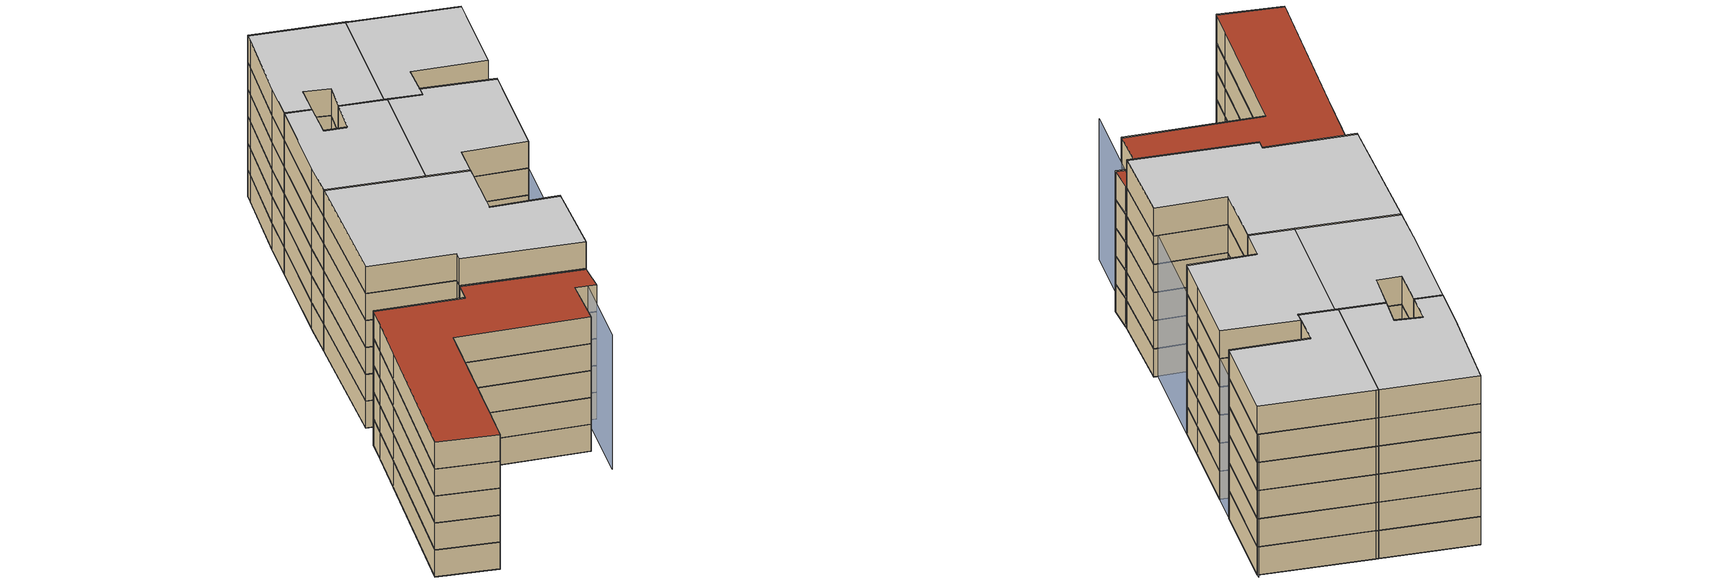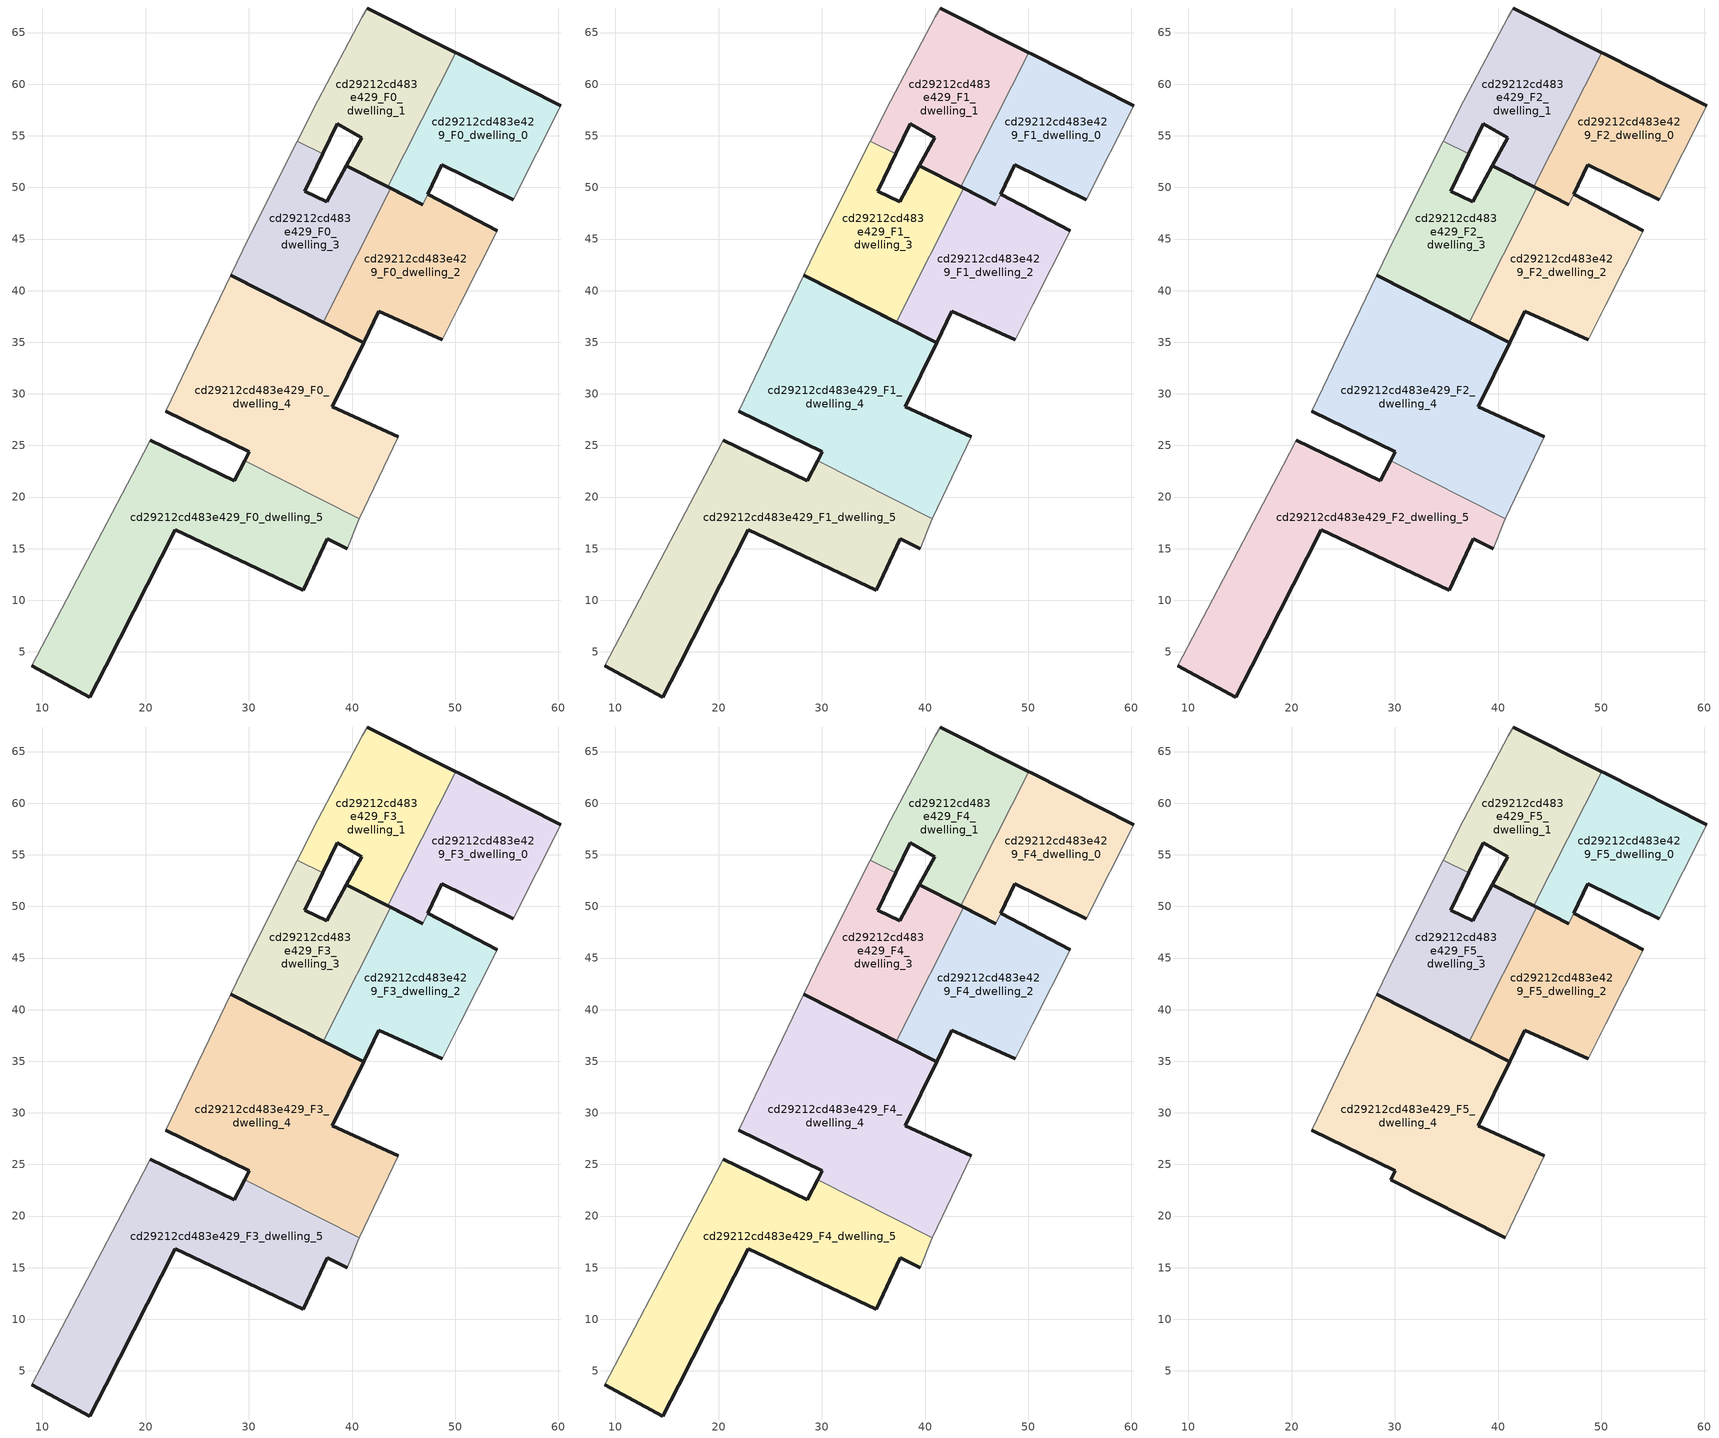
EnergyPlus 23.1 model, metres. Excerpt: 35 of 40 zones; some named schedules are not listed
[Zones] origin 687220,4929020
cd29212cd483e429_F0_dwelling_0
 floor ground (EU_floor_Construction): 55.62,48.82 60.23,57.92 50.28,62.94 50.06,63.05 43.47,50.05 46.86,48.34 48.67,52.2 z0
 wall outside (EU_wall_Construction): 50.06,63.05 50.28,62.94 60.23,57.92 / 55.62,48.82 48.67,52.2 47.33,49.33 / 46.86,48.34 43.47,50.05 z0:3; 47.32,49.32,3 47.33,49.33,0 47.32,49.32,0
 wall to cd29212cd483e429_F0_dwelling_1 (EU_wall_Construction): 43.47,50.05 50.06,63.05 z0:3
 wall adiabatic (EU_wall_Construction): 60.23,57.92 55.62,48.82 z0:3
 wall to cd29212cd483e429_F0_dwelling_2 (EU_wall_Construction): 47.32,49.32 46.86,48.34 z0:3
cd29212cd483e429_F0_dwelling_1
 floor ground (EU_floor_Construction): 43.47,50.05 50.06,63.05 41.47,67.38 41.01,66.51 36.68,58.41 34.71,54.49 37.15,53.25 38.57,56.18 40.95,54.81 39.46,52.09 z0
 wall outside (EU_wall_Construction): 41.47,67.38 50.06,63.05 / 43.47,50.05 39.46,52.09 40.95,54.81 38.57,56.18 37.15,53.25 z0:3
 wall to cd29212cd483e429_F0_dwelling_3 (EU_wall_Construction): 37.15,53.25 34.71,54.49 z0:3
 wall adiabatic (EU_wall_Construction): 34.71,54.49 36.68,58.41 41.01,66.51 41.47,67.38 z0:3
cd29212cd483e429_F0_dwelling_2
 floor ground (EU_floor_Construction): 50.45,38.64 54.07,45.78 47.32,49.32 46.86,48.34 43.76,49.91 37.19,36.94 41.12,34.96 42.61,37.98 48.73,35.22 z0
 wall outside (EU_wall_Construction): 43.76,49.91 46.86,48.34 / 47.32,49.32 54.07,45.78 / 48.73,35.22 42.61,37.98 41.12,34.96 37.19,36.94 z0:3
 wall to cd29212cd483e429_F0_dwelling_3 (EU_wall_Construction): 37.19,36.94 43.76,49.91 z0:3
 wall adiabatic (EU_wall_Construction): 54.07,45.78 50.45,38.64 48.73,35.22 z0:3
cd29212cd483e429_F0_dwelling_3
 floor ground (EU_floor_Construction): 37.19,36.94 43.76,49.91 39.46,52.09 37.54,48.6 35.4,49.64 37.15,53.25 34.71,54.49 29.98,45.12 28.24,41.48 z0
 wall outside (EU_wall_Construction): 37.19,36.94 28.24,41.48 / 37.15,53.25 35.4,49.64 37.54,48.6 39.46,52.09 43.76,49.91 z0:3
 wall adiabatic (EU_wall_Construction): 28.24,41.48 29.98,45.12 34.71,54.49 z0:3
cd29212cd483e429_F0_dwelling_4
 floor ground (EU_floor_Construction): 40.71,17.88 44.46,25.83 38.06,28.77 41.12,34.96 28.24,41.48 21.94,28.32 30.04,24.4 29.59,23.51 z0
 wall outside (EU_wall_Construction): 29.59,23.51 30.04,24.4 21.94,28.32 / 28.24,41.48 41.12,34.96 38.06,28.77 44.46,25.83 z0:3
 wall adiabatic (EU_wall_Construction): 44.46,25.83 40.71,17.88 / 21.94,28.32 28.24,41.48 z0:3
 wall to cd29212cd483e429_F0_dwelling_5 (EU_wall_Construction): 40.71,17.88 29.59,23.51 z0:3
cd29212cd483e429_F0_dwelling_5
 floor ground (EU_floor_Construction): 35.25,10.97 37.61,15.97 39.52,14.98 40.55,17.54 40.71,17.88 29.59,23.51 28.61,21.56 20.47,25.51 19.19,23.08 16.78,18.48 8.96,3.66 14.59,0.63 16.12,3.6 22.88,16.81 z0
 wall outside (EU_wall_Construction): 39.52,14.98 37.61,15.97 35.25,10.97 22.88,16.81 16.12,3.6 14.59,0.63 8.96,3.66 / 20.47,25.51 28.61,21.56 29.59,23.51 z0:3
 wall adiabatic (EU_wall_Construction): 8.96,3.66 16.78,18.48 19.19,23.08 20.47,25.51 / 40.71,17.88 40.55,17.54 39.52,14.98 z0:3
cd29212cd483e429_F1_dwelling_0
 floor to cd29212cd483e429_F0_dwelling_0 (EU_floor_Construction): 55.62,48.82 60.23,57.92 50.28,62.94 50.06,63.05 43.47,50.05 46.86,48.34 48.67,52.2 z3
 wall outside (EU_wall_Construction): 50.06,63.05 50.28,62.94 60.23,57.92 / 55.62,48.82 48.67,52.2 47.33,49.33 / 46.86,48.34 43.47,50.05 z3:6; 47.32,49.32,6 47.33,49.33,3 47.32,49.32,3
 wall to cd29212cd483e429_F1_dwelling_1 (EU_wall_Construction): 43.47,50.05 50.06,63.05 z3:6
 wall adiabatic (EU_wall_Construction): 60.23,57.92 55.62,48.82 z3:6
 wall to cd29212cd483e429_F1_dwelling_2 (EU_wall_Construction): 47.32,49.32 46.86,48.34 z3:6
cd29212cd483e429_F1_dwelling_1
 floor to cd29212cd483e429_F0_dwelling_1 (EU_floor_Construction): 43.47,50.05 50.06,63.05 41.47,67.38 41.01,66.51 36.68,58.41 34.71,54.49 37.15,53.25 38.57,56.18 40.95,54.81 39.46,52.09 z3
 wall outside (EU_wall_Construction): 41.47,67.38 50.06,63.05 / 43.47,50.05 39.46,52.09 40.95,54.81 38.57,56.18 37.15,53.25 z3:6
 wall to cd29212cd483e429_F1_dwelling_3 (EU_wall_Construction): 37.15,53.25 34.71,54.49 z3:6
 wall adiabatic (EU_wall_Construction): 34.71,54.49 36.68,58.41 41.01,66.51 41.47,67.38 z3:6
cd29212cd483e429_F1_dwelling_2
 floor to cd29212cd483e429_F0_dwelling_2 (EU_floor_Construction): 50.45,38.64 54.07,45.78 47.32,49.32 46.86,48.34 43.76,49.91 37.19,36.94 41.12,34.96 42.61,37.98 48.73,35.22 z3
 wall outside (EU_wall_Construction): 43.76,49.91 46.86,48.34 / 47.32,49.32 54.07,45.78 / 48.73,35.22 42.61,37.98 41.12,34.96 37.19,36.94 z3:6
 wall to cd29212cd483e429_F1_dwelling_3 (EU_wall_Construction): 37.19,36.94 43.76,49.91 z3:6
 wall adiabatic (EU_wall_Construction): 54.07,45.78 50.45,38.64 48.73,35.22 z3:6
cd29212cd483e429_F1_dwelling_3
 floor to cd29212cd483e429_F0_dwelling_3 (EU_floor_Construction): 37.19,36.94 43.76,49.91 39.46,52.09 37.54,48.6 35.4,49.64 37.15,53.25 34.71,54.49 29.98,45.12 28.24,41.48 z3
 wall outside (EU_wall_Construction): 37.19,36.94 28.24,41.48 / 37.15,53.25 35.4,49.64 37.54,48.6 39.46,52.09 43.76,49.91 z3:6
 wall adiabatic (EU_wall_Construction): 28.24,41.48 29.98,45.12 34.71,54.49 z3:6
cd29212cd483e429_F1_dwelling_4
 floor to cd29212cd483e429_F0_dwelling_4 (EU_floor_Construction): 40.71,17.88 44.46,25.83 38.06,28.77 41.12,34.96 28.24,41.48 21.94,28.32 30.04,24.4 29.59,23.51 z3
 wall outside (EU_wall_Construction): 29.59,23.51 30.04,24.4 21.94,28.32 / 28.24,41.48 41.12,34.96 38.06,28.77 44.46,25.83 z3:6
 wall adiabatic (EU_wall_Construction): 44.46,25.83 40.71,17.88 / 21.94,28.32 28.24,41.48 z3:6
 wall to cd29212cd483e429_F1_dwelling_5 (EU_wall_Construction): 40.71,17.88 29.59,23.51 z3:6
cd29212cd483e429_F1_dwelling_5
 floor to cd29212cd483e429_F0_dwelling_5 (EU_floor_Construction): 35.25,10.97 37.61,15.97 39.52,14.98 40.55,17.54 40.71,17.88 29.59,23.51 28.61,21.56 20.47,25.51 19.19,23.08 16.78,18.48 8.96,3.66 14.59,0.63 16.12,3.6 22.88,16.81 z3
 wall outside (EU_wall_Construction): 39.52,14.98 37.61,15.97 35.25,10.97 22.88,16.81 16.12,3.6 14.59,0.63 8.96,3.66 / 20.47,25.51 28.61,21.56 29.59,23.51 z3:6
 wall adiabatic (EU_wall_Construction): 8.96,3.66 16.78,18.48 19.19,23.08 20.47,25.51 / 40.71,17.88 40.55,17.54 39.52,14.98 z3:6
cd29212cd483e429_F2_dwelling_0
 floor to cd29212cd483e429_F1_dwelling_0 (EU_floor_Construction): 55.62,48.82 60.23,57.92 50.28,62.94 50.06,63.05 43.47,50.05 46.86,48.34 48.67,52.2 z6
 wall outside (EU_wall_Construction): 50.06,63.05 50.28,62.94 60.23,57.92 / 55.62,48.82 48.67,52.2 47.33,49.33 / 46.86,48.34 43.47,50.05 z6:9; 47.32,49.32,9 47.33,49.33,6 47.32,49.32,6
 wall to cd29212cd483e429_F2_dwelling_1 (EU_wall_Construction): 43.47,50.05 50.06,63.05 z6:9
 wall adiabatic (EU_wall_Construction): 60.23,57.92 55.62,48.82 z6:9
 wall to cd29212cd483e429_F2_dwelling_2 (EU_wall_Construction): 47.32,49.32 46.86,48.34 z6:9
cd29212cd483e429_F2_dwelling_1
 floor to cd29212cd483e429_F1_dwelling_1 (EU_floor_Construction): 43.47,50.05 50.06,63.05 41.47,67.38 41.01,66.51 36.68,58.41 34.71,54.49 37.15,53.25 38.57,56.18 40.95,54.81 39.46,52.09 z6
 wall outside (EU_wall_Construction): 41.47,67.38 50.06,63.05 / 43.47,50.05 39.46,52.09 40.95,54.81 38.57,56.18 37.15,53.25 z6:9
 wall to cd29212cd483e429_F2_dwelling_3 (EU_wall_Construction): 37.15,53.25 34.71,54.49 z6:9
 wall adiabatic (EU_wall_Construction): 34.71,54.49 36.68,58.41 41.01,66.51 41.47,67.38 z6:9
cd29212cd483e429_F2_dwelling_2
 floor to cd29212cd483e429_F1_dwelling_2 (EU_floor_Construction): 50.45,38.64 54.07,45.78 47.32,49.32 46.86,48.34 43.76,49.91 37.19,36.94 41.12,34.96 42.61,37.98 48.73,35.22 z6
 wall outside (EU_wall_Construction): 43.76,49.91 46.86,48.34 / 47.32,49.32 54.07,45.78 / 48.73,35.22 42.61,37.98 41.12,34.96 37.19,36.94 z6:9
 wall to cd29212cd483e429_F2_dwelling_3 (EU_wall_Construction): 37.19,36.94 43.76,49.91 z6:9
 wall adiabatic (EU_wall_Construction): 54.07,45.78 50.45,38.64 48.73,35.22 z6:9
cd29212cd483e429_F2_dwelling_3
 floor to cd29212cd483e429_F1_dwelling_3 (EU_floor_Construction): 37.19,36.94 43.76,49.91 39.46,52.09 37.54,48.6 35.4,49.64 37.15,53.25 34.71,54.49 29.98,45.12 28.24,41.48 z6
 wall outside (EU_wall_Construction): 37.19,36.94 28.24,41.48 / 37.15,53.25 35.4,49.64 37.54,48.6 39.46,52.09 43.76,49.91 z6:9
 wall adiabatic (EU_wall_Construction): 28.24,41.48 29.98,45.12 34.71,54.49 z6:9
cd29212cd483e429_F2_dwelling_4
 floor to cd29212cd483e429_F1_dwelling_4 (EU_floor_Construction): 40.71,17.88 44.46,25.83 38.06,28.77 41.12,34.96 28.24,41.48 21.94,28.32 30.04,24.4 29.59,23.51 z6
 wall outside (EU_wall_Construction): 29.59,23.51 30.04,24.4 21.94,28.32 / 28.24,41.48 41.12,34.96 38.06,28.77 44.46,25.83 z6:9
 wall adiabatic (EU_wall_Construction): 44.46,25.83 40.71,17.88 / 21.94,28.32 28.24,41.48 z6:9
 wall to cd29212cd483e429_F2_dwelling_5 (EU_wall_Construction): 40.71,17.88 29.59,23.51 z6:9
cd29212cd483e429_F2_dwelling_5
 floor to cd29212cd483e429_F1_dwelling_5 (EU_floor_Construction): 35.25,10.97 37.61,15.97 39.52,14.98 40.55,17.54 40.71,17.88 29.59,23.51 28.61,21.56 20.47,25.51 19.19,23.08 16.78,18.48 8.96,3.66 14.59,0.63 16.12,3.6 22.88,16.81 z6
 wall outside (EU_wall_Construction): 39.52,14.98 37.61,15.97 35.25,10.97 22.88,16.81 16.12,3.6 14.59,0.63 8.96,3.66 / 20.47,25.51 28.61,21.56 29.59,23.51 z6:9
 wall adiabatic (EU_wall_Construction): 8.96,3.66 16.78,18.48 19.19,23.08 20.47,25.51 / 40.71,17.88 40.55,17.54 39.52,14.98 z6:9
cd29212cd483e429_F3_dwelling_0
 floor to cd29212cd483e429_F2_dwelling_0 (EU_floor_Construction): 55.62,48.82 60.23,57.92 50.28,62.94 50.06,63.05 43.47,50.05 46.86,48.34 48.67,52.2 z9
 wall outside (EU_wall_Construction): 50.06,63.05 50.28,62.94 60.23,57.92 / 55.62,48.82 48.67,52.2 47.33,49.33 / 46.86,48.34 43.47,50.05 z9:12; 47.32,49.32,12 47.33,49.33,9 47.32,49.32,9
 wall to cd29212cd483e429_F3_dwelling_1 (EU_wall_Construction): 43.47,50.05 50.06,63.05 z9:12
 wall adiabatic (EU_wall_Construction): 60.23,57.92 55.62,48.82 z9:12
 wall to cd29212cd483e429_F3_dwelling_2 (EU_wall_Construction): 47.32,49.32 46.86,48.34 z9:12
cd29212cd483e429_F3_dwelling_1
 floor to cd29212cd483e429_F2_dwelling_1 (EU_floor_Construction): 43.47,50.05 50.06,63.05 41.47,67.38 41.01,66.51 36.68,58.41 34.71,54.49 37.15,53.25 38.57,56.18 40.95,54.81 39.46,52.09 z9
 wall outside (EU_wall_Construction): 41.47,67.38 50.06,63.05 / 43.47,50.05 39.46,52.09 40.95,54.81 38.57,56.18 37.15,53.25 z9:12
 wall to cd29212cd483e429_F3_dwelling_3 (EU_wall_Construction): 37.15,53.25 34.71,54.49 z9:12
 wall adiabatic (EU_wall_Construction): 34.71,54.49 36.68,58.41 41.01,66.51 41.47,67.38 z9:12
cd29212cd483e429_F3_dwelling_2
 floor to cd29212cd483e429_F2_dwelling_2 (EU_floor_Construction): 50.45,38.64 54.07,45.78 47.32,49.32 46.86,48.34 43.76,49.91 37.19,36.94 41.12,34.96 42.61,37.98 48.73,35.22 z9
 wall outside (EU_wall_Construction): 43.76,49.91 46.86,48.34 / 47.32,49.32 54.07,45.78 / 48.73,35.22 42.61,37.98 41.12,34.96 37.19,36.94 z9:12
 wall to cd29212cd483e429_F3_dwelling_3 (EU_wall_Construction): 37.19,36.94 43.76,49.91 z9:12
 wall adiabatic (EU_wall_Construction): 54.07,45.78 50.45,38.64 48.73,35.22 z9:12
cd29212cd483e429_F3_dwelling_3
 floor to cd29212cd483e429_F2_dwelling_3 (EU_floor_Construction): 37.19,36.94 43.76,49.91 39.46,52.09 37.54,48.6 35.4,49.64 37.15,53.25 34.71,54.49 29.98,45.12 28.24,41.48 z9
 wall outside (EU_wall_Construction): 37.19,36.94 28.24,41.48 / 37.15,53.25 35.4,49.64 37.54,48.6 39.46,52.09 43.76,49.91 z9:12
 wall adiabatic (EU_wall_Construction): 28.24,41.48 29.98,45.12 34.71,54.49 z9:12
cd29212cd483e429_F3_dwelling_4
 floor to cd29212cd483e429_F2_dwelling_4 (EU_floor_Construction): 40.71,17.88 44.46,25.83 38.06,28.77 41.12,34.96 28.24,41.48 21.94,28.32 30.04,24.4 29.59,23.51 z9
 wall outside (EU_wall_Construction): 29.59,23.51 30.04,24.4 21.94,28.32 / 28.24,41.48 41.12,34.96 38.06,28.77 44.46,25.83 z9:12
 wall adiabatic (EU_wall_Construction): 44.46,25.83 40.71,17.88 / 21.94,28.32 28.24,41.48 z9:12
 wall to cd29212cd483e429_F3_dwelling_5 (EU_wall_Construction): 40.71,17.88 29.59,23.51 z9:12
cd29212cd483e429_F3_dwelling_5
 floor to cd29212cd483e429_F2_dwelling_5 (EU_floor_Construction): 35.25,10.97 37.61,15.97 39.52,14.98 40.55,17.54 40.71,17.88 29.59,23.51 28.61,21.56 20.47,25.51 19.19,23.08 16.78,18.48 8.96,3.66 14.59,0.63 16.12,3.6 22.88,16.81 z9
 wall outside (EU_wall_Construction): 39.52,14.98 37.61,15.97 35.25,10.97 22.88,16.81 16.12,3.6 14.59,0.63 8.96,3.66 / 20.47,25.51 28.61,21.56 29.59,23.51 z9:12
 wall adiabatic (EU_wall_Construction): 8.96,3.66 16.78,18.48 19.19,23.08 20.47,25.51 / 40.71,17.88 40.55,17.54 39.52,14.98 z9:12
cd29212cd483e429_F4_dwelling_0
 floor to cd29212cd483e429_F3_dwelling_0 (EU_floor_Construction): 55.62,48.82 60.23,57.92 50.28,62.94 50.06,63.05 43.47,50.05 46.86,48.34 48.67,52.2 z12
 wall outside (EU_wall_Construction): 50.06,63.05 50.28,62.94 60.23,57.92 / 55.62,48.82 48.67,52.2 47.33,49.33 / 46.86,48.34 43.47,50.05 z12:15; 47.32,49.32,15 47.33,49.33,12 47.32,49.32,12
 wall to cd29212cd483e429_F4_dwelling_1 (EU_wall_Construction): 43.47,50.05 50.06,63.05 z12:15
 wall adiabatic (EU_wall_Construction): 60.23,57.92 55.62,48.82 z12:15
 wall to cd29212cd483e429_F4_dwelling_2 (EU_wall_Construction): 47.32,49.32 46.86,48.34 z12:15
cd29212cd483e429_F4_dwelling_1
 floor to cd29212cd483e429_F3_dwelling_1 (EU_floor_Construction): 43.47,50.05 50.06,63.05 41.47,67.38 41.01,66.51 36.68,58.41 34.71,54.49 37.15,53.25 38.57,56.18 40.95,54.81 39.46,52.09 z12
 wall outside (EU_wall_Construction): 41.47,67.38 50.06,63.05 / 43.47,50.05 39.46,52.09 40.95,54.81 38.57,56.18 37.15,53.25 z12:15
 wall to cd29212cd483e429_F4_dwelling_3 (EU_wall_Construction): 37.15,53.25 34.71,54.49 z12:15
 wall adiabatic (EU_wall_Construction): 34.71,54.49 36.68,58.41 41.01,66.51 41.47,67.38 z12:15
cd29212cd483e429_F4_dwelling_2
 floor to cd29212cd483e429_F3_dwelling_2 (EU_floor_Construction): 50.45,38.64 54.07,45.78 47.32,49.32 46.86,48.34 43.76,49.91 37.19,36.94 41.12,34.96 42.61,37.98 48.73,35.22 z12
 wall outside (EU_wall_Construction): 43.76,49.91 46.86,48.34 / 47.32,49.32 54.07,45.78 / 48.73,35.22 42.61,37.98 41.12,34.96 37.19,36.94 z12:15
 wall to cd29212cd483e429_F4_dwelling_3 (EU_wall_Construction): 37.19,36.94 43.76,49.91 z12:15
 wall adiabatic (EU_wall_Construction): 54.07,45.78 50.45,38.64 48.73,35.22 z12:15
cd29212cd483e429_F4_dwelling_3
 floor to cd29212cd483e429_F3_dwelling_3 (EU_floor_Construction): 37.19,36.94 43.76,49.91 39.46,52.09 37.54,48.6 35.4,49.64 37.15,53.25 34.71,54.49 29.98,45.12 28.24,41.48 z12
 wall outside (EU_wall_Construction): 37.19,36.94 28.24,41.48 / 37.15,53.25 35.4,49.64 37.54,48.6 39.46,52.09 43.76,49.91 z12:15
 wall adiabatic (EU_wall_Construction): 28.24,41.48 29.98,45.12 34.71,54.49 z12:15
cd29212cd483e429_F4_dwelling_4
 floor to cd29212cd483e429_F3_dwelling_4 (EU_floor_Construction): 40.71,17.88 44.46,25.83 38.06,28.77 41.12,34.96 28.24,41.48 21.94,28.32 30.04,24.4 29.59,23.51 z12
 wall outside (EU_wall_Construction): 29.59,23.51 30.04,24.4 21.94,28.32 / 28.24,41.48 41.12,34.96 38.06,28.77 44.46,25.83 z12:15
 wall adiabatic (EU_wall_Construction): 44.46,25.83 40.71,17.88 / 21.94,28.32 28.24,41.48 z12:15
 wall to cd29212cd483e429_F4_dwelling_5 (EU_wall_Construction): 40.71,17.88 29.59,23.51 z12:15
cd29212cd483e429_F4_dwelling_5
 floor to cd29212cd483e429_F3_dwelling_5 (EU_floor_Construction): 35.25,10.97 37.61,15.97 39.52,14.98 40.55,17.54 40.71,17.88 29.59,23.51 28.61,21.56 20.47,25.51 19.19,23.08 16.78,18.48 8.96,3.66 14.59,0.63 16.12,3.6 22.88,16.81 z12
 wall outside (EU_wall_Construction): 39.52,14.98 37.61,15.97 35.25,10.97 22.88,16.81 16.12,3.6 14.59,0.63 8.96,3.66 / 20.47,25.51 28.61,21.56 29.59,23.51 z12:15
 wall adiabatic (EU_wall_Construction): 8.96,3.66 16.78,18.48 19.19,23.08 20.47,25.51 / 40.71,17.88 40.55,17.54 39.52,14.98 z12:15
 roof outside (EU_roof_Construction): 40.71,17.88 40.55,17.54 39.52,14.98 37.61,15.97 35.25,10.97 22.88,16.81 16.12,3.6 14.59,0.63 8.96,3.66 16.78,18.48 19.19,23.08 20.47,25.51 28.61,21.56 29.59,23.51 z15
cd29212cd483e429_F5_dwelling_0
 floor to cd29212cd483e429_F4_dwelling_0 (EU_floor_Construction): 55.62,48.82 60.23,57.92 50.28,62.94 50.06,63.05 43.47,50.05 46.86,48.34 48.67,52.2 z15
 wall outside (EU_wall_Construction): 50.06,63.05 50.28,62.94 60.23,57.92 / 55.62,48.82 48.67,52.2 47.33,49.33 / 46.86,48.34 43.47,50.05 z15:18; 47.32,49.32,18 47.33,49.33,15 47.32,49.32,15
 wall to cd29212cd483e429_F5_dwelling_1 (EU_wall_Construction): 43.47,50.05 50.06,63.05 z15:18
 wall adiabatic (EU_wall_Construction): 60.23,57.92 55.62,48.82 z15:18
 wall to cd29212cd483e429_F5_dwelling_2 (EU_wall_Construction): 47.32,49.32 46.86,48.34 z15:18
 ceiling to cd29212cd483e429_F6_dwelling_0 (EU_floor_Construction): 60.23,57.92 55.62,48.82 48.67,52.2 46.86,48.34 43.47,50.05 50.06,63.05 50.28,62.94 z18
cd29212cd483e429_F5_dwelling_1
 floor to cd29212cd483e429_F4_dwelling_1 (EU_floor_Construction): 43.47,50.05 50.06,63.05 41.47,67.38 41.01,66.51 36.68,58.41 34.71,54.49 37.15,53.25 38.57,56.18 40.95,54.81 39.46,52.09 z15
 wall outside (EU_wall_Construction): 41.47,67.38 50.06,63.05 / 43.47,50.05 39.46,52.09 40.95,54.81 38.57,56.18 37.15,53.25 z15:18
 wall to cd29212cd483e429_F5_dwelling_3 (EU_wall_Construction): 37.15,53.25 34.71,54.49 z15:18
 wall adiabatic (EU_wall_Construction): 34.71,54.49 36.68,58.41 41.01,66.51 41.47,67.38 z15:18
 ceiling to cd29212cd483e429_F6_dwelling_1 (EU_floor_Construction): 50.06,63.05 43.47,50.05 39.46,52.09 40.95,54.81 38.57,56.18 37.15,53.25 34.71,54.49 36.68,58.41 41.01,66.51 41.47,67.38 z18
cd29212cd483e429_F5_dwelling_2
 floor to cd29212cd483e429_F4_dwelling_2 (EU_floor_Construction): 50.45,38.64 54.07,45.78 47.32,49.32 46.86,48.34 43.76,49.91 37.19,36.94 41.12,34.96 42.61,37.98 48.73,35.22 z15
 wall outside (EU_wall_Construction): 43.76,49.91 46.86,48.34 / 47.32,49.32 54.07,45.78 / 48.73,35.22 42.61,37.98 41.12,34.96 37.19,36.94 z15:18
 wall to cd29212cd483e429_F5_dwelling_3 (EU_wall_Construction): 37.19,36.94 43.76,49.91 z15:18
 wall adiabatic (EU_wall_Construction): 54.07,45.78 50.45,38.64 48.73,35.22 z15:18
 ceiling to cd29212cd483e429_F6_dwelling_2 (EU_floor_Construction): 54.07,45.78 50.45,38.64 48.73,35.22 42.61,37.98 41.12,34.96 37.19,36.94 43.76,49.91 46.86,48.34 47.32,49.32 z18
cd29212cd483e429_F5_dwelling_3
 floor to cd29212cd483e429_F4_dwelling_3 (EU_floor_Construction): 37.19,36.94 43.76,49.91 39.46,52.09 37.54,48.6 35.4,49.64 37.15,53.25 34.71,54.49 29.98,45.12 28.24,41.48 z15
 wall outside (EU_wall_Construction): 37.19,36.94 28.24,41.48 / 37.15,53.25 35.4,49.64 37.54,48.6 39.46,52.09 43.76,49.91 z15:18
 wall adiabatic (EU_wall_Construction): 28.24,41.48 29.98,45.12 34.71,54.49 z15:18
 ceiling to cd29212cd483e429_F6_dwelling_3 (EU_floor_Construction): 43.76,49.91 37.19,36.94 28.24,41.48 29.98,45.12 34.71,54.49 37.15,53.25 35.4,49.64 37.54,48.6 39.46,52.09 z18
cd29212cd483e429_F5_dwelling_4
 floor to cd29212cd483e429_F4_dwelling_4 (EU_floor_Construction): 40.71,17.88 44.46,25.83 38.06,28.77 41.12,34.96 28.24,41.48 21.94,28.32 30.04,24.4 29.59,23.51 z15
 wall outside (EU_wall_Construction): 40.71,17.88 29.59,23.51 30.04,24.4 21.94,28.32 / 28.24,41.48 41.12,34.96 38.06,28.77 44.46,25.83 z15:18
 wall adiabatic (EU_wall_Construction): 44.46,25.83 40.71,17.88 / 21.94,28.32 28.24,41.48 z15:18
 ceiling to cd29212cd483e429_F6_dwelling_4 (EU_floor_Construction): 41.12,34.96 38.06,28.77 44.46,25.83 40.71,17.88 29.59,23.51 30.04,24.4 21.94,28.32 28.24,41.48 z18
shading: 34.63,7.22 60.32,58.23 z0:15
[Building]
EU S2 Campaign: North Axis=0; Terrain=City; Solar Distribution=FullExterior
[Site:Location]
Bologna: Latitude=44.5; Longitude=11.25; Time Zone=1; Elevation=37
[SizingPeriod:WeatherFileDays]
AnnualSizingPeriod: Begin Month=1; Begin Day of Month=1; End Month=12; End Day of Month=31; Day of Week for Start Day=Monday; Use Weather File Daylight Saving Period=No; Use Weather File Rain and Snow Indicators=No
[MATERIAL]
EU_InternalMass_Material: Roughness=MediumRough; Thickness=0.1; Conductivity=1; Density=1800; Specific Heat=900; Thermal Absorptance=0.9; Solar Absorptance=0.7; Visible Absorptance=0.7
[MATERIAL:NOMASS] Roughness=MediumRough; Thermal Absorptance=0.9; Solar Absorptance=0.7; Visible Absorptance=0.7
Name | Thermal Resistance
EU_wall_NoMass | 0.890213
EU_roof_NoMass | 0.636128
EU_floor_NoMass | 0.79516
[CONSTRUCTION]
EU_wall_Construction: EU_wall_NoMass
EU_roof_Construction: EU_roof_NoMass
EU_floor_Construction: EU_floor_NoMass
EU_InternalMass_Construction: EU_InternalMass_Material
[ZONE] Type=1; Multiplier=1; Ceiling Height=autocalculate; Floor Area=autocalculate; Part of Total Floor Area=Yes
Name | Volume
cd29212cd483e429_F0_dwelling_0 | 399.07
cd29212cd483e429_F1_dwelling_0; cd29212cd483e429_F2_dwelling_0; cd29212cd483e429_F3_dwelling_0; cd29212cd483e429_F4_dwelling_0; cd29212cd483e429_F5_dwelling_0 | 399.038
cd29212cd483e429_F0_dwelling_1; cd29212cd483e429_F1_dwelling_1; cd29212cd483e429_F2_dwelling_1; cd29212cd483e429_F3_dwelling_1; cd29212cd483e429_F4_dwelling_1; cd29212cd483e429_F5_dwelling_1 | 400.729
cd29212cd483e429_F0_dwelling_2; cd29212cd483e429_F1_dwelling_2; cd29212cd483e429_F2_dwelling_2; cd29212cd483e429_F3_dwelling_2; cd29212cd483e429_F4_dwelling_2; cd29212cd483e429_F5_dwelling_2 | 435.214
cd29212cd483e429_F0_dwelling_3; cd29212cd483e429_F1_dwelling_3; cd29212cd483e429_F2_dwelling_3; cd29212cd483e429_F3_dwelling_3; cd29212cd483e429_F4_dwelling_3; cd29212cd483e429_F5_dwelling_3 | 411.661
cd29212cd483e429_F0_dwelling_4; cd29212cd483e429_F1_dwelling_4; cd29212cd483e429_F2_dwelling_4; cd29212cd483e429_F3_dwelling_4; cd29212cd483e429_F4_dwelling_4; cd29212cd483e429_F5_dwelling_4 | 823.334
cd29212cd483e429_F0_dwelling_5; cd29212cd483e429_F1_dwelling_5; cd29212cd483e429_F2_dwelling_5; cd29212cd483e429_F3_dwelling_5; cd29212cd483e429_F4_dwelling_5 | 823.321
[INTERNALMASS] Construction=EU_InternalMass_Construction
Name | Zone or ZoneList | Surface Area
cd29212cd483e429_F0_dwelling_0_EU_InternalMass | cd29212cd483e429_F0_dwelling_0 | 133.024
cd29212cd483e429_F0_dwelling_1_EU_InternalMass | cd29212cd483e429_F0_dwelling_1 | 133.574
cd29212cd483e429_F0_dwelling_2_EU_InternalMass | cd29212cd483e429_F0_dwelling_2 | 145.07
cd29212cd483e429_F0_dwelling_3_EU_InternalMass | cd29212cd483e429_F0_dwelling_3 | 137.221
cd29212cd483e429_F0_dwelling_4_EU_InternalMass | cd29212cd483e429_F0_dwelling_4 | 274.445
cd29212cd483e429_F0_dwelling_5_EU_InternalMass | cd29212cd483e429_F0_dwelling_5 | 274.44
cd29212cd483e429_F1_dwelling_0_EU_InternalMass | cd29212cd483e429_F1_dwelling_0 | 133.024
cd29212cd483e429_F1_dwelling_1_EU_InternalMass | cd29212cd483e429_F1_dwelling_1 | 133.574
cd29212cd483e429_F1_dwelling_2_EU_InternalMass | cd29212cd483e429_F1_dwelling_2 | 145.07
cd29212cd483e429_F1_dwelling_3_EU_InternalMass | cd29212cd483e429_F1_dwelling_3 | 137.221
cd29212cd483e429_F1_dwelling_4_EU_InternalMass | cd29212cd483e429_F1_dwelling_4 | 274.445
cd29212cd483e429_F1_dwelling_5_EU_InternalMass | cd29212cd483e429_F1_dwelling_5 | 274.44
cd29212cd483e429_F2_dwelling_0_EU_InternalMass | cd29212cd483e429_F2_dwelling_0 | 133.024
cd29212cd483e429_F2_dwelling_1_EU_InternalMass | cd29212cd483e429_F2_dwelling_1 | 133.574
cd29212cd483e429_F2_dwelling_2_EU_InternalMass | cd29212cd483e429_F2_dwelling_2 | 145.07
cd29212cd483e429_F2_dwelling_3_EU_InternalMass | cd29212cd483e429_F2_dwelling_3 | 137.221
cd29212cd483e429_F2_dwelling_4_EU_InternalMass | cd29212cd483e429_F2_dwelling_4 | 274.445
cd29212cd483e429_F2_dwelling_5_EU_InternalMass | cd29212cd483e429_F2_dwelling_5 | 274.44
cd29212cd483e429_F3_dwelling_0_EU_InternalMass | cd29212cd483e429_F3_dwelling_0 | 133.024
cd29212cd483e429_F3_dwelling_1_EU_InternalMass | cd29212cd483e429_F3_dwelling_1 | 133.574
cd29212cd483e429_F3_dwelling_2_EU_InternalMass | cd29212cd483e429_F3_dwelling_2 | 145.07
cd29212cd483e429_F3_dwelling_3_EU_InternalMass | cd29212cd483e429_F3_dwelling_3 | 137.221
cd29212cd483e429_F3_dwelling_4_EU_InternalMass | cd29212cd483e429_F3_dwelling_4 | 274.445
cd29212cd483e429_F3_dwelling_5_EU_InternalMass | cd29212cd483e429_F3_dwelling_5 | 274.44
cd29212cd483e429_F4_dwelling_0_EU_InternalMass | cd29212cd483e429_F4_dwelling_0 | 133.024
cd29212cd483e429_F4_dwelling_1_EU_InternalMass | cd29212cd483e429_F4_dwelling_1 | 133.574
cd29212cd483e429_F4_dwelling_2_EU_InternalMass | cd29212cd483e429_F4_dwelling_2 | 145.07
cd29212cd483e429_F4_dwelling_3_EU_InternalMass | cd29212cd483e429_F4_dwelling_3 | 137.221
cd29212cd483e429_F4_dwelling_4_EU_InternalMass | cd29212cd483e429_F4_dwelling_4 | 274.445
cd29212cd483e429_F4_dwelling_5_EU_InternalMass | cd29212cd483e429_F4_dwelling_5 | 274.44
cd29212cd483e429_F5_dwelling_0_EU_InternalMass | cd29212cd483e429_F5_dwelling_0 | 222.082
cd29212cd483e429_F5_dwelling_1_EU_InternalMass | cd29212cd483e429_F5_dwelling_1 | 217.028
cd29212cd483e429_F5_dwelling_2_EU_InternalMass | cd29212cd483e429_F5_dwelling_2 | 215.451
cd29212cd483e429_F5_dwelling_3_EU_InternalMass | cd29212cd483e429_F5_dwelling_3 | 212.216
cd29212cd483e429_F5_dwelling_4_EU_InternalMass | cd29212cd483e429_F5_dwelling_4 | 231.006
[OTHEREQUIPMENT] Fuel Type=Electricity; Design Level Calculation Method=Watts/Area; Power per Zone Floor Area=1; Fraction Latent=0; Fraction Radiant=0; Fraction Lost=0; Carbon Dioxide Generation Rate=0; EndUse Subcategory=EU_Step8_InternalGains
Name | Zone or ZoneList or Space or SpaceList | Schedule
EU_Step8_InternalGain_cd29212cd483e429_F0_dwelling_0_f000 | cd29212cd483e429_F0_dwelling_0 | EU_Step8_GainSchedule_cd29212cd483e429_F0_dwelling_0_f000
EU_Step8_InternalGain_cd29212cd483e429_F0_dwelling_1_f000 | cd29212cd483e429_F0_dwelling_1 | EU_Step8_GainSchedule_cd29212cd483e429_F0_dwelling_1_f000
EU_Step8_InternalGain_cd29212cd483e429_F0_dwelling_2_f000 | cd29212cd483e429_F0_dwelling_2 | EU_Step8_GainSchedule_cd29212cd483e429_F0_dwelling_2_f000
EU_Step8_InternalGain_cd29212cd483e429_F0_dwelling_3_f000 | cd29212cd483e429_F0_dwelling_3 | EU_Step8_GainSchedule_cd29212cd483e429_F0_dwelling_3_f000
EU_Step8_InternalGain_cd29212cd483e429_F0_dwelling_4_f000 | cd29212cd483e429_F0_dwelling_4 | EU_Step8_GainSchedule_cd29212cd483e429_F0_dwelling_4_f000
EU_Step8_InternalGain_cd29212cd483e429_F0_dwelling_5_f000 | cd29212cd483e429_F0_dwelling_5 | EU_Step8_GainSchedule_cd29212cd483e429_F0_dwelling_5_f000
EU_Step8_InternalGain_cd29212cd483e429_F1_dwelling_0_f000 | cd29212cd483e429_F1_dwelling_0 | EU_Step8_GainSchedule_cd29212cd483e429_F1_dwelling_0_f000
EU_Step8_InternalGain_cd29212cd483e429_F1_dwelling_1_f000 | cd29212cd483e429_F1_dwelling_1 | EU_Step8_GainSchedule_cd29212cd483e429_F1_dwelling_1_f000
EU_Step8_InternalGain_cd29212cd483e429_F1_dwelling_2_f000 | cd29212cd483e429_F1_dwelling_2 | EU_Step8_GainSchedule_cd29212cd483e429_F1_dwelling_2_f000
EU_Step8_InternalGain_cd29212cd483e429_F1_dwelling_3_f000 | cd29212cd483e429_F1_dwelling_3 | EU_Step8_GainSchedule_cd29212cd483e429_F1_dwelling_3_f000
EU_Step8_InternalGain_cd29212cd483e429_F1_dwelling_4_f000 | cd29212cd483e429_F1_dwelling_4 | EU_Step8_GainSchedule_cd29212cd483e429_F1_dwelling_4_f000
EU_Step8_InternalGain_cd29212cd483e429_F1_dwelling_5_f000 | cd29212cd483e429_F1_dwelling_5 | EU_Step8_GainSchedule_cd29212cd483e429_F1_dwelling_5_f000
EU_Step8_InternalGain_cd29212cd483e429_F2_dwelling_0_f000 | cd29212cd483e429_F2_dwelling_0 | EU_Step8_GainSchedule_cd29212cd483e429_F2_dwelling_0_f000
EU_Step8_InternalGain_cd29212cd483e429_F2_dwelling_1_f000 | cd29212cd483e429_F2_dwelling_1 | EU_Step8_GainSchedule_cd29212cd483e429_F2_dwelling_1_f000
EU_Step8_InternalGain_cd29212cd483e429_F2_dwelling_2_f000 | cd29212cd483e429_F2_dwelling_2 | EU_Step8_GainSchedule_cd29212cd483e429_F2_dwelling_2_f000
EU_Step8_InternalGain_cd29212cd483e429_F2_dwelling_3_f000 | cd29212cd483e429_F2_dwelling_3 | EU_Step8_GainSchedule_cd29212cd483e429_F2_dwelling_3_f000
EU_Step8_InternalGain_cd29212cd483e429_F2_dwelling_4_f000 | cd29212cd483e429_F2_dwelling_4 | EU_Step8_GainSchedule_cd29212cd483e429_F2_dwelling_4_f000
EU_Step8_InternalGain_cd29212cd483e429_F2_dwelling_5_f000 | cd29212cd483e429_F2_dwelling_5 | EU_Step8_GainSchedule_cd29212cd483e429_F2_dwelling_5_f000
EU_Step8_InternalGain_cd29212cd483e429_F3_dwelling_0_f000 | cd29212cd483e429_F3_dwelling_0 | EU_Step8_GainSchedule_cd29212cd483e429_F3_dwelling_0_f000
EU_Step8_InternalGain_cd29212cd483e429_F3_dwelling_1_f000 | cd29212cd483e429_F3_dwelling_1 | EU_Step8_GainSchedule_cd29212cd483e429_F3_dwelling_1_f000
EU_Step8_InternalGain_cd29212cd483e429_F3_dwelling_2_f000 | cd29212cd483e429_F3_dwelling_2 | EU_Step8_GainSchedule_cd29212cd483e429_F3_dwelling_2_f000
EU_Step8_InternalGain_cd29212cd483e429_F3_dwelling_3_f000 | cd29212cd483e429_F3_dwelling_3 | EU_Step8_GainSchedule_cd29212cd483e429_F3_dwelling_3_f000
EU_Step8_InternalGain_cd29212cd483e429_F3_dwelling_4_f000 | cd29212cd483e429_F3_dwelling_4 | EU_Step8_GainSchedule_cd29212cd483e429_F3_dwelling_4_f000
EU_Step8_InternalGain_cd29212cd483e429_F3_dwelling_5_f000 | cd29212cd483e429_F3_dwelling_5 | EU_Step8_GainSchedule_cd29212cd483e429_F3_dwelling_5_f000
EU_Step8_InternalGain_cd29212cd483e429_F4_dwelling_0_f000 | cd29212cd483e429_F4_dwelling_0 | EU_Step8_GainSchedule_cd29212cd483e429_F4_dwelling_0_f000
EU_Step8_InternalGain_cd29212cd483e429_F4_dwelling_1_f000 | cd29212cd483e429_F4_dwelling_1 | EU_Step8_GainSchedule_cd29212cd483e429_F4_dwelling_1_f000
EU_Step8_InternalGain_cd29212cd483e429_F4_dwelling_2_f000 | cd29212cd483e429_F4_dwelling_2 | EU_Step8_GainSchedule_cd29212cd483e429_F4_dwelling_2_f000
EU_Step8_InternalGain_cd29212cd483e429_F4_dwelling_3_f000 | cd29212cd483e429_F4_dwelling_3 | EU_Step8_GainSchedule_cd29212cd483e429_F4_dwelling_3_f000
EU_Step8_InternalGain_cd29212cd483e429_F4_dwelling_4_f000 | cd29212cd483e429_F4_dwelling_4 | EU_Step8_GainSchedule_cd29212cd483e429_F4_dwelling_4_f000
EU_Step8_InternalGain_cd29212cd483e429_F4_dwelling_5_f000 | cd29212cd483e429_F4_dwelling_5 | EU_Step8_GainSchedule_cd29212cd483e429_F4_dwelling_5_f000
EU_Step8_InternalGain_cd29212cd483e429_F5_dwelling_0_f000 | cd29212cd483e429_F5_dwelling_0 | EU_Step8_GainSchedule_cd29212cd483e429_F5_dwelling_0_f000
EU_Step8_InternalGain_cd29212cd483e429_F5_dwelling_1_f000 | cd29212cd483e429_F5_dwelling_1 | EU_Step8_GainSchedule_cd29212cd483e429_F5_dwelling_1_f000
EU_Step8_InternalGain_cd29212cd483e429_F5_dwelling_2_f000 | cd29212cd483e429_F5_dwelling_2 | EU_Step8_GainSchedule_cd29212cd483e429_F5_dwelling_2_f000
EU_Step8_InternalGain_cd29212cd483e429_F5_dwelling_3_f000 | cd29212cd483e429_F5_dwelling_3 | EU_Step8_GainSchedule_cd29212cd483e429_F5_dwelling_3_f000
EU_Step8_InternalGain_cd29212cd483e429_F5_dwelling_4_f000 | cd29212cd483e429_F5_dwelling_4 | EU_Step8_GainSchedule_cd29212cd483e429_F5_dwelling_4_f000
[ZONEVENTILATION:DESIGNFLOWRATE] Schedule=EU_AlwaysOn; Design Flow Rate Calculation Method=AirChanges/Hour; Air Changes per Hour=0.718634; Ventilation Type=Natural; Fan Pressure Rise=0; Fan Total Efficiency=1; Constant Term Coefficient=1; Temperature Term Coefficient=0; Velocity Term Coefficient=0; Velocity Squared Term Coefficient=0; Minimum Indoor Temperature=-100; Maximum Indoor Temperature=100; Delta Temperature=-100; Minimum Outdoor Temperature=-100; Maximum Outdoor Temperature=100; Maximum Wind Speed=40
Name | Zone or ZoneList or Space or SpaceList
EU_ConstantAir_cd29212cd483e429_F0_dwelling_0 | cd29212cd483e429_F0_dwelling_0
EU_ConstantAir_cd29212cd483e429_F0_dwelling_1 | cd29212cd483e429_F0_dwelling_1
EU_ConstantAir_cd29212cd483e429_F0_dwelling_2 | cd29212cd483e429_F0_dwelling_2
EU_ConstantAir_cd29212cd483e429_F0_dwelling_3 | cd29212cd483e429_F0_dwelling_3
EU_ConstantAir_cd29212cd483e429_F0_dwelling_4 | cd29212cd483e429_F0_dwelling_4
EU_ConstantAir_cd29212cd483e429_F0_dwelling_5 | cd29212cd483e429_F0_dwelling_5
EU_ConstantAir_cd29212cd483e429_F1_dwelling_0 | cd29212cd483e429_F1_dwelling_0
EU_ConstantAir_cd29212cd483e429_F1_dwelling_1 | cd29212cd483e429_F1_dwelling_1
EU_ConstantAir_cd29212cd483e429_F1_dwelling_2 | cd29212cd483e429_F1_dwelling_2
EU_ConstantAir_cd29212cd483e429_F1_dwelling_3 | cd29212cd483e429_F1_dwelling_3
EU_ConstantAir_cd29212cd483e429_F1_dwelling_4 | cd29212cd483e429_F1_dwelling_4
EU_ConstantAir_cd29212cd483e429_F1_dwelling_5 | cd29212cd483e429_F1_dwelling_5
EU_ConstantAir_cd29212cd483e429_F2_dwelling_0 | cd29212cd483e429_F2_dwelling_0
EU_ConstantAir_cd29212cd483e429_F2_dwelling_1 | cd29212cd483e429_F2_dwelling_1
EU_ConstantAir_cd29212cd483e429_F2_dwelling_2 | cd29212cd483e429_F2_dwelling_2
EU_ConstantAir_cd29212cd483e429_F2_dwelling_3 | cd29212cd483e429_F2_dwelling_3
EU_ConstantAir_cd29212cd483e429_F2_dwelling_4 | cd29212cd483e429_F2_dwelling_4
EU_ConstantAir_cd29212cd483e429_F2_dwelling_5 | cd29212cd483e429_F2_dwelling_5
EU_ConstantAir_cd29212cd483e429_F3_dwelling_0 | cd29212cd483e429_F3_dwelling_0
EU_ConstantAir_cd29212cd483e429_F3_dwelling_1 | cd29212cd483e429_F3_dwelling_1
EU_ConstantAir_cd29212cd483e429_F3_dwelling_2 | cd29212cd483e429_F3_dwelling_2
EU_ConstantAir_cd29212cd483e429_F3_dwelling_3 | cd29212cd483e429_F3_dwelling_3
EU_ConstantAir_cd29212cd483e429_F3_dwelling_4 | cd29212cd483e429_F3_dwelling_4
EU_ConstantAir_cd29212cd483e429_F3_dwelling_5 | cd29212cd483e429_F3_dwelling_5
EU_ConstantAir_cd29212cd483e429_F4_dwelling_0 | cd29212cd483e429_F4_dwelling_0
EU_ConstantAir_cd29212cd483e429_F4_dwelling_1 | cd29212cd483e429_F4_dwelling_1
EU_ConstantAir_cd29212cd483e429_F4_dwelling_2 | cd29212cd483e429_F4_dwelling_2
EU_ConstantAir_cd29212cd483e429_F4_dwelling_3 | cd29212cd483e429_F4_dwelling_3
EU_ConstantAir_cd29212cd483e429_F4_dwelling_4 | cd29212cd483e429_F4_dwelling_4
EU_ConstantAir_cd29212cd483e429_F4_dwelling_5 | cd29212cd483e429_F4_dwelling_5
EU_ConstantAir_cd29212cd483e429_F5_dwelling_0 | cd29212cd483e429_F5_dwelling_0
EU_ConstantAir_cd29212cd483e429_F5_dwelling_1 | cd29212cd483e429_F5_dwelling_1
EU_ConstantAir_cd29212cd483e429_F5_dwelling_2 | cd29212cd483e429_F5_dwelling_2
EU_ConstantAir_cd29212cd483e429_F5_dwelling_3 | cd29212cd483e429_F5_dwelling_3
EU_ConstantAir_cd29212cd483e429_F5_dwelling_4 | cd29212cd483e429_F5_dwelling_4
[HVACTEMPLATE:ZONE:IDEALLOADSAIRSYSTEM] System Availability Schedule=EU_AlwaysOn; Maximum Heating Supply Air Temperature=50; Minimum Cooling Supply Air Temperature=13; Maximum Heating Supply Air Humidity Ratio=0.0156; Minimum Cooling Supply Air Humidity Ratio=0.0077; Heating Limit=NoLimit; Cooling Limit=NoLimit; Heating Availability Schedule=EU_AlwaysOn; Cooling Availability Schedule=EU_CoolingOff; Dehumidification Control Type=ConstantSensibleHeatRatio; Cooling Sensible Heat Ratio=0.7; Dehumidification Setpoint=60; Humidification Control Type=None; Humidification Setpoint=30; Outdoor Air Method=None; Outdoor Air Flow Rate per Person=0.00944; Outdoor Air Flow Rate per Zone Floor Area=0; Outdoor Air Flow Rate per Zone=0; Demand Controlled Ventilation Type=None; Outdoor Air Economizer Type=NoEconomizer; Heat Recovery Type=None; Sensible Heat Recovery Effectiveness=0.7; Latent Heat Recovery Effectiveness=0.65
Name | Template Thermostat
cd29212cd483e429_F0_dwelling_0 | EU_HeatOnly_cd29212cd483e429_F0_dwelling_0
cd29212cd483e429_F0_dwelling_1 | EU_HeatOnly_cd29212cd483e429_F0_dwelling_1
cd29212cd483e429_F0_dwelling_2 | EU_HeatOnly_cd29212cd483e429_F0_dwelling_2
cd29212cd483e429_F0_dwelling_3 | EU_HeatOnly_cd29212cd483e429_F0_dwelling_3
cd29212cd483e429_F0_dwelling_4 | EU_HeatOnly_cd29212cd483e429_F0_dwelling_4
cd29212cd483e429_F0_dwelling_5 | EU_HeatOnly_cd29212cd483e429_F0_dwelling_5
cd29212cd483e429_F1_dwelling_0 | EU_HeatOnly_cd29212cd483e429_F1_dwelling_0
cd29212cd483e429_F1_dwelling_1 | EU_HeatOnly_cd29212cd483e429_F1_dwelling_1
cd29212cd483e429_F1_dwelling_2 | EU_HeatOnly_cd29212cd483e429_F1_dwelling_2
cd29212cd483e429_F1_dwelling_3 | EU_HeatOnly_cd29212cd483e429_F1_dwelling_3
cd29212cd483e429_F1_dwelling_4 | EU_HeatOnly_cd29212cd483e429_F1_dwelling_4
cd29212cd483e429_F1_dwelling_5 | EU_HeatOnly_cd29212cd483e429_F1_dwelling_5
cd29212cd483e429_F2_dwelling_0 | EU_HeatOnly_cd29212cd483e429_F2_dwelling_0
cd29212cd483e429_F2_dwelling_1 | EU_HeatOnly_cd29212cd483e429_F2_dwelling_1
cd29212cd483e429_F2_dwelling_2 | EU_HeatOnly_cd29212cd483e429_F2_dwelling_2
cd29212cd483e429_F2_dwelling_3 | EU_HeatOnly_cd29212cd483e429_F2_dwelling_3
cd29212cd483e429_F2_dwelling_4 | EU_HeatOnly_cd29212cd483e429_F2_dwelling_4
cd29212cd483e429_F2_dwelling_5 | EU_HeatOnly_cd29212cd483e429_F2_dwelling_5
cd29212cd483e429_F3_dwelling_0 | EU_HeatOnly_cd29212cd483e429_F3_dwelling_0
cd29212cd483e429_F3_dwelling_1 | EU_HeatOnly_cd29212cd483e429_F3_dwelling_1
cd29212cd483e429_F3_dwelling_2 | EU_HeatOnly_cd29212cd483e429_F3_dwelling_2
cd29212cd483e429_F3_dwelling_3 | EU_HeatOnly_cd29212cd483e429_F3_dwelling_3
cd29212cd483e429_F3_dwelling_4 | EU_HeatOnly_cd29212cd483e429_F3_dwelling_4
cd29212cd483e429_F3_dwelling_5 | EU_HeatOnly_cd29212cd483e429_F3_dwelling_5
cd29212cd483e429_F4_dwelling_0 | EU_HeatOnly_cd29212cd483e429_F4_dwelling_0
cd29212cd483e429_F4_dwelling_1 | EU_HeatOnly_cd29212cd483e429_F4_dwelling_1
cd29212cd483e429_F4_dwelling_2 | EU_HeatOnly_cd29212cd483e429_F4_dwelling_2
cd29212cd483e429_F4_dwelling_3 | EU_HeatOnly_cd29212cd483e429_F4_dwelling_3
cd29212cd483e429_F4_dwelling_4 | EU_HeatOnly_cd29212cd483e429_F4_dwelling_4
cd29212cd483e429_F4_dwelling_5 | EU_HeatOnly_cd29212cd483e429_F4_dwelling_5
cd29212cd483e429_F5_dwelling_0 | EU_HeatOnly_cd29212cd483e429_F5_dwelling_0
cd29212cd483e429_F5_dwelling_1 | EU_HeatOnly_cd29212cd483e429_F5_dwelling_1
cd29212cd483e429_F5_dwelling_2 | EU_HeatOnly_cd29212cd483e429_F5_dwelling_2
cd29212cd483e429_F5_dwelling_3 | EU_HeatOnly_cd29212cd483e429_F5_dwelling_3
cd29212cd483e429_F5_dwelling_4 | EU_HeatOnly_cd29212cd483e429_F5_dwelling_4
[SIZING:ZONE] Zone Cooling Design Supply Air Temperature Input Method=SupplyAirTemperature; Zone Cooling Design Supply Air Temperature=13; Zone Heating Design Supply Air Temperature Input Method=SupplyAirTemperature; Zone Heating Design Supply Air Temperature=50; Zone Cooling Design Supply Air Humidity Ratio=0.008; Zone Heating Design Supply Air Humidity Ratio=0.008; Cooling Design Air Flow Method=DesignDay; Cooling Design Air Flow Rate=0; Cooling Minimum Air Flow per Zone Floor Area=0.000762; Cooling Minimum Air Flow=0; Cooling Minimum Air Flow Fraction=0.2; Heating Design Air Flow Method=DesignDay; Heating Design Air Flow Rate=0; Heating Maximum Air Flow per Zone Floor Area=0.002032; Heating Maximum Air Flow=0.141576; Heating Maximum Air Flow Fraction=0.3; Account for Dedicated Outdoor Air System=No; Dedicated Outdoor Air System Control Strategy=NeutralSupplyAir; Dedicated Outdoor Air Low Setpoint Temperature for Design=autosize; Dedicated Outdoor Air High Setpoint Temperature for Design=autosize; Zone Load Sizing Method=Sensible Load Only No Latent Load; Zone Latent Cooling Design Supply Air Humidity Ratio Input Method=HumidityRatioDifference; Zone Cooling Design Supply Air Humidity Ratio Difference=0.005; Zone Latent Heating Design Supply Air Humidity Ratio Input Method=HumidityRatioDifference; Zone Humidification Design Supply Air Humidity Ratio Difference=0.005
cd29212cd483e429_F0_dwelling_0; cd29212cd483e429_F0_dwelling_1; cd29212cd483e429_F0_dwelling_2; cd29212cd483e429_F0_dwelling_3; cd29212cd483e429_F0_dwelling_4; cd29212cd483e429_F0_dwelling_5; cd29212cd483e429_F1_dwelling_0; cd29212cd483e429_F1_dwelling_1; cd29212cd483e429_F1_dwelling_2; cd29212cd483e429_F1_dwelling_3; cd29212cd483e429_F1_dwelling_4; cd29212cd483e429_F1_dwelling_5; cd29212cd483e429_F2_dwelling_0; cd29212cd483e429_F2_dwelling_1; cd29212cd483e429_F2_dwelling_2; cd29212cd483e429_F2_dwelling_3; cd29212cd483e429_F2_dwelling_4; cd29212cd483e429_F2_dwelling_5; cd29212cd483e429_F3_dwelling_0; cd29212cd483e429_F3_dwelling_1; cd29212cd483e429_F3_dwelling_2; cd29212cd483e429_F3_dwelling_3; cd29212cd483e429_F3_dwelling_4; cd29212cd483e429_F3_dwelling_5; cd29212cd483e429_F4_dwelling_0; cd29212cd483e429_F4_dwelling_1; cd29212cd483e429_F4_dwelling_2; cd29212cd483e429_F4_dwelling_3; cd29212cd483e429_F4_dwelling_4; cd29212cd483e429_F4_dwelling_5; cd29212cd483e429_F5_dwelling_0; cd29212cd483e429_F5_dwelling_1; cd29212cd483e429_F5_dwelling_2; cd29212cd483e429_F5_dwelling_3; cd29212cd483e429_F5_dwelling_4
[SCHEDULE:FILE] Column Number=1; Rows to Skip at Top=0; Number of Hours of Data=8760; Column Separator=Comma; Interpolate to Timestep=No; Minutes per Item=60; Adjust Schedule for Daylight Savings=Yes
Name | File
EU_Step8_GainSchedule_cd29212cd483e429_F0_dwelling_0_f000 | ../../schedules/cd29212cd483e429/cd29212cd483e429_F0_dwelling_0_f000_gain.csv
EU_Step8_GainSchedule_cd29212cd483e429_F0_dwelling_1_f000 | ../../schedules/cd29212cd483e429/cd29212cd483e429_F0_dwelling_1_f000_gain.csv
EU_Step8_GainSchedule_cd29212cd483e429_F0_dwelling_2_f000 | ../../schedules/cd29212cd483e429/cd29212cd483e429_F0_dwelling_2_f000_gain.csv
EU_Step8_GainSchedule_cd29212cd483e429_F0_dwelling_3_f000 | ../../schedules/cd29212cd483e429/cd29212cd483e429_F0_dwelling_3_f000_gain.csv
EU_Step8_GainSchedule_cd29212cd483e429_F0_dwelling_4_f000 | ../../schedules/cd29212cd483e429/cd29212cd483e429_F0_dwelling_4_f000_gain.csv
EU_Step8_GainSchedule_cd29212cd483e429_F0_dwelling_5_f000 | ../../schedules/cd29212cd483e429/cd29212cd483e429_F0_dwelling_5_f000_gain.csv
EU_Step8_GainSchedule_cd29212cd483e429_F1_dwelling_0_f000 | ../../schedules/cd29212cd483e429/cd29212cd483e429_F1_dwelling_0_f000_gain.csv
EU_Step8_GainSchedule_cd29212cd483e429_F1_dwelling_1_f000 | ../../schedules/cd29212cd483e429/cd29212cd483e429_F1_dwelling_1_f000_gain.csv
EU_Step8_GainSchedule_cd29212cd483e429_F1_dwelling_2_f000 | ../../schedules/cd29212cd483e429/cd29212cd483e429_F1_dwelling_2_f000_gain.csv
EU_Step8_GainSchedule_cd29212cd483e429_F1_dwelling_3_f000 | ../../schedules/cd29212cd483e429/cd29212cd483e429_F1_dwelling_3_f000_gain.csv
EU_Step8_GainSchedule_cd29212cd483e429_F1_dwelling_4_f000 | ../../schedules/cd29212cd483e429/cd29212cd483e429_F1_dwelling_4_f000_gain.csv
EU_Step8_GainSchedule_cd29212cd483e429_F1_dwelling_5_f000 | ../../schedules/cd29212cd483e429/cd29212cd483e429_F1_dwelling_5_f000_gain.csv
EU_Step8_GainSchedule_cd29212cd483e429_F2_dwelling_0_f000 | ../../schedules/cd29212cd483e429/cd29212cd483e429_F2_dwelling_0_f000_gain.csv
EU_Step8_GainSchedule_cd29212cd483e429_F2_dwelling_1_f000 | ../../schedules/cd29212cd483e429/cd29212cd483e429_F2_dwelling_1_f000_gain.csv
